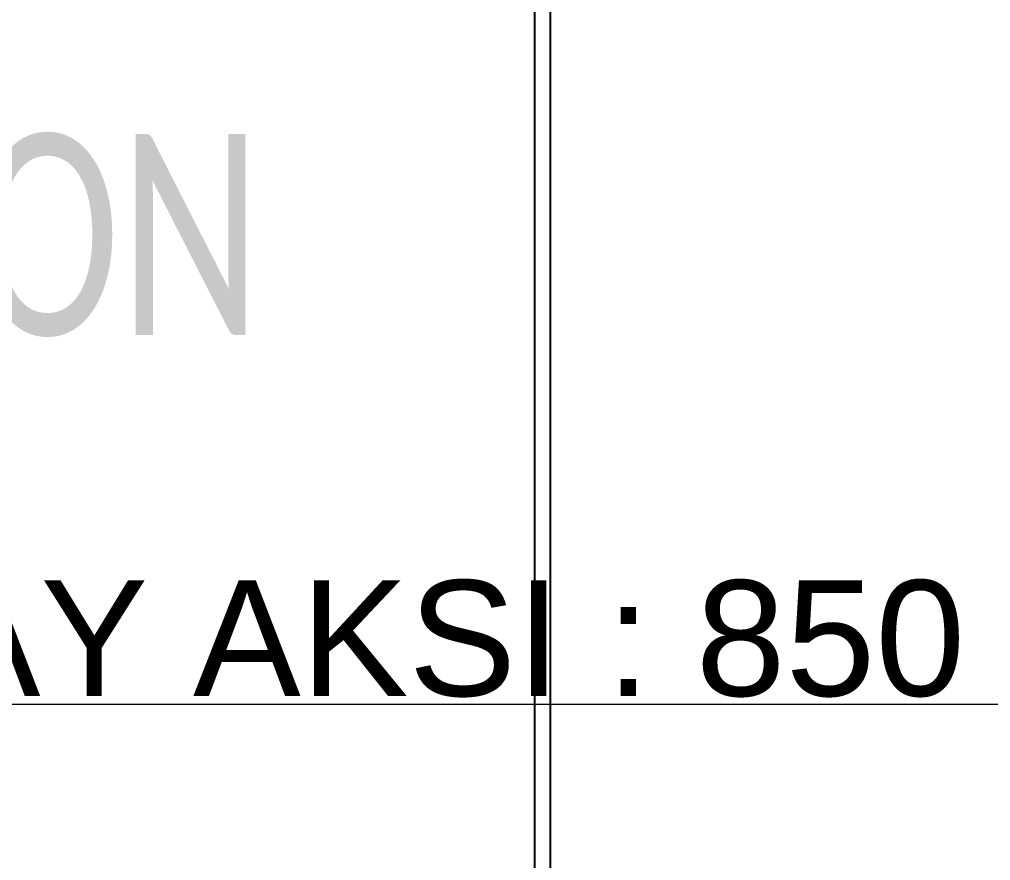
# Model space of a CAD drawing. Header units: centimetres. Extents: x 470464 to 524273, y 49611 to 59074.
# Drawn here: x 508613.2 to 508734.1, y 50392.1 to 50496.8 of the extents above; entities that cross this region are included whole.
import ezdxf

# ---------------------------------------------------------------- set-up
doc = ezdxf.new("R2010")
doc.units = ezdxf.units.CM
doc.header["$MEASUREMENT"] = 0
doc.layers.add('A-ANNO-REVC-01', color=1, linetype='Continuous', lineweight=15, true_color=0xff0000, plot=False)
doc.layers.add('S-COLS-STEL', color=3, linetype='Continuous', lineweight=9)
doc.layers.add('vinç', color=7, linetype='Continuous')
doc.styles.add('BARIŞ BABUR-3', font='arial.ttf')
doc.styles.add('TS-FREA-GENL', font='calibri.ttf', dxfattribs={"width": 0.7})
doc.dimstyles.new('AAA_A4 BVS STANDART', dxfattribs={"dimscale": 12, "dimtxt": 1.8, "dimasz": 1.6, "dimexe": 0.18, "dimexo": 0.0625, "dimgap": 0.09, "dimtad": 1, "dimtoh": 1, "dimdec": 0, "dimzin": 9, "dimdsep": 46, "dimtxsty": 'BARIŞ BABUR-3', "dimcen": 0.09, "dimclrd": 1, "dimclre": 1, "dimclrt": 2, "dimadec": 0, "dimazin": 0, "dimtfac": 1, "dimtdec": 0, "dimtofl": 0, "dimtmove": 0, "dimatfit": 3, "dimfxl": 1, "dimtolj": 1, "dimtzin": 0, "dimlwd": 9, "dimlwe": 9, "dimarcsym": 0})

# ---------------------------------------------------------------- blocks, each defined once
blk = doc.blocks.new('*D116')
at = {"layer": 'A-ANNO-REVC-01', "color": 1, "lineweight": 9, "transparency": 16777216}
for p, q in [((428250.42, 68828.76), (428250.42, 68630.15)), ((429100.42, 68828.76), (429100.42, 68630.15)), ((429087.62, 68631.59), (428263.22, 68631.59))]:
    blk.add_line(p, q, dxfattribs=at)
at = {"layer": 'A-ANNO-REVC-01', "color": 1, "transparency": 16777216}
for points in [[(428263.22, 68633.72), (428263.22, 68629.46), (428250.42, 68631.59)], [(429087.62, 68633.72), (429087.62, 68629.46), (429100.42, 68631.59)]]:
    blk.add_solid(points, dxfattribs=at)
at = {"layer": 'Defpoints', "color": 0, "transparency": 16777216}
for p in [(428250.42, 68829.26), (429100.42, 68829.26), (428250.42, 68631.59)]:
    blk.add_point(p, dxfattribs=at)
at = {"layer": 'A-ANNO-REVC-01', "color": 2, "transparency": 16777216, "insert": (428675.42, 68639.75), "char_height": 14.4, "attachment_point": 5, "style": 'BARIŞ BABUR-3'}
blk.add_mtext('\\A1;RAY AKSI : 850', dxfattribs=at)
blk = doc.blocks.new('dytjtyjtydhrshtjy')
at = {"color": 2, "linetype": 'Continuous', "lineweight": 25}
for p, q in [((427582.32, 68745.24), (427582.32, 68431.48)), ((427584.32, 68431.48), (427584.32, 68741.92))]:
    blk.add_line(p, q, dxfattribs=at)
blk = doc.blocks.new('EAWREWFWEFWEGWR')
at = {"layer": 'A-ANNO-REVC-01', "color": 6}
dim = blk.add_linear_dim(base=(428250.42, 68631.59), p1=(429100.42, 68829.26), p2=(428250.42, 68829.26), text='RAY AKSI : <>', dimstyle='AAA_A4 BVS STANDART', override={"dimscale": 8}, dxfattribs=at)
dim.commit()
dim.dimension.update_dxf_attribs({"geometry": '*D116', "text_midpoint": (428675.42, 68639.75)})
at = {"layer": 'S-COLS-STEL', "color": 2, "insert": (428488, 68686.83), "char_height": 25, "width": 1441.5655, "attachment_point": 4, "style": 'TS-FREA-GENL', "bg_fill": 2}
blk.add_mtext('ÇKGKV 1,5 TON', dxfattribs=at)
at = {"layer": 'vinç', "color": 0}
blk.add_blockref('dytjtyjtydhrshtjy', (1111, 30), dxfattribs=at)

msp = doc.modelspace()

# ---------------------------------------------------------------- block references
at = {"layer": 'vinç', "color": 0}
msp.add_blockref('EAWREWFWEFWEGWR', (79983.99, -18220.05), dxfattribs=at)

doc.saveas('drawing.dxf')
